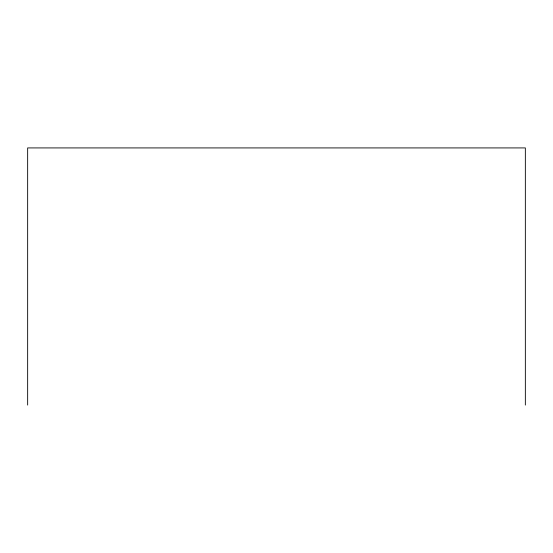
<?xml version="1.0" encoding="UTF-8"?>
<svg xmlns="http://www.w3.org/2000/svg" width="553" height="553" viewBox="0 0 553 553"><rect width="100%" height="100%" fill="white"/><g stroke="black" fill="none" stroke-linecap="round" stroke-linejoin="round"><path stroke-width="0.83" d="M525.35 405.079L525.35 147.921L27.65 147.921L27.65 405.079"/></g></svg>
